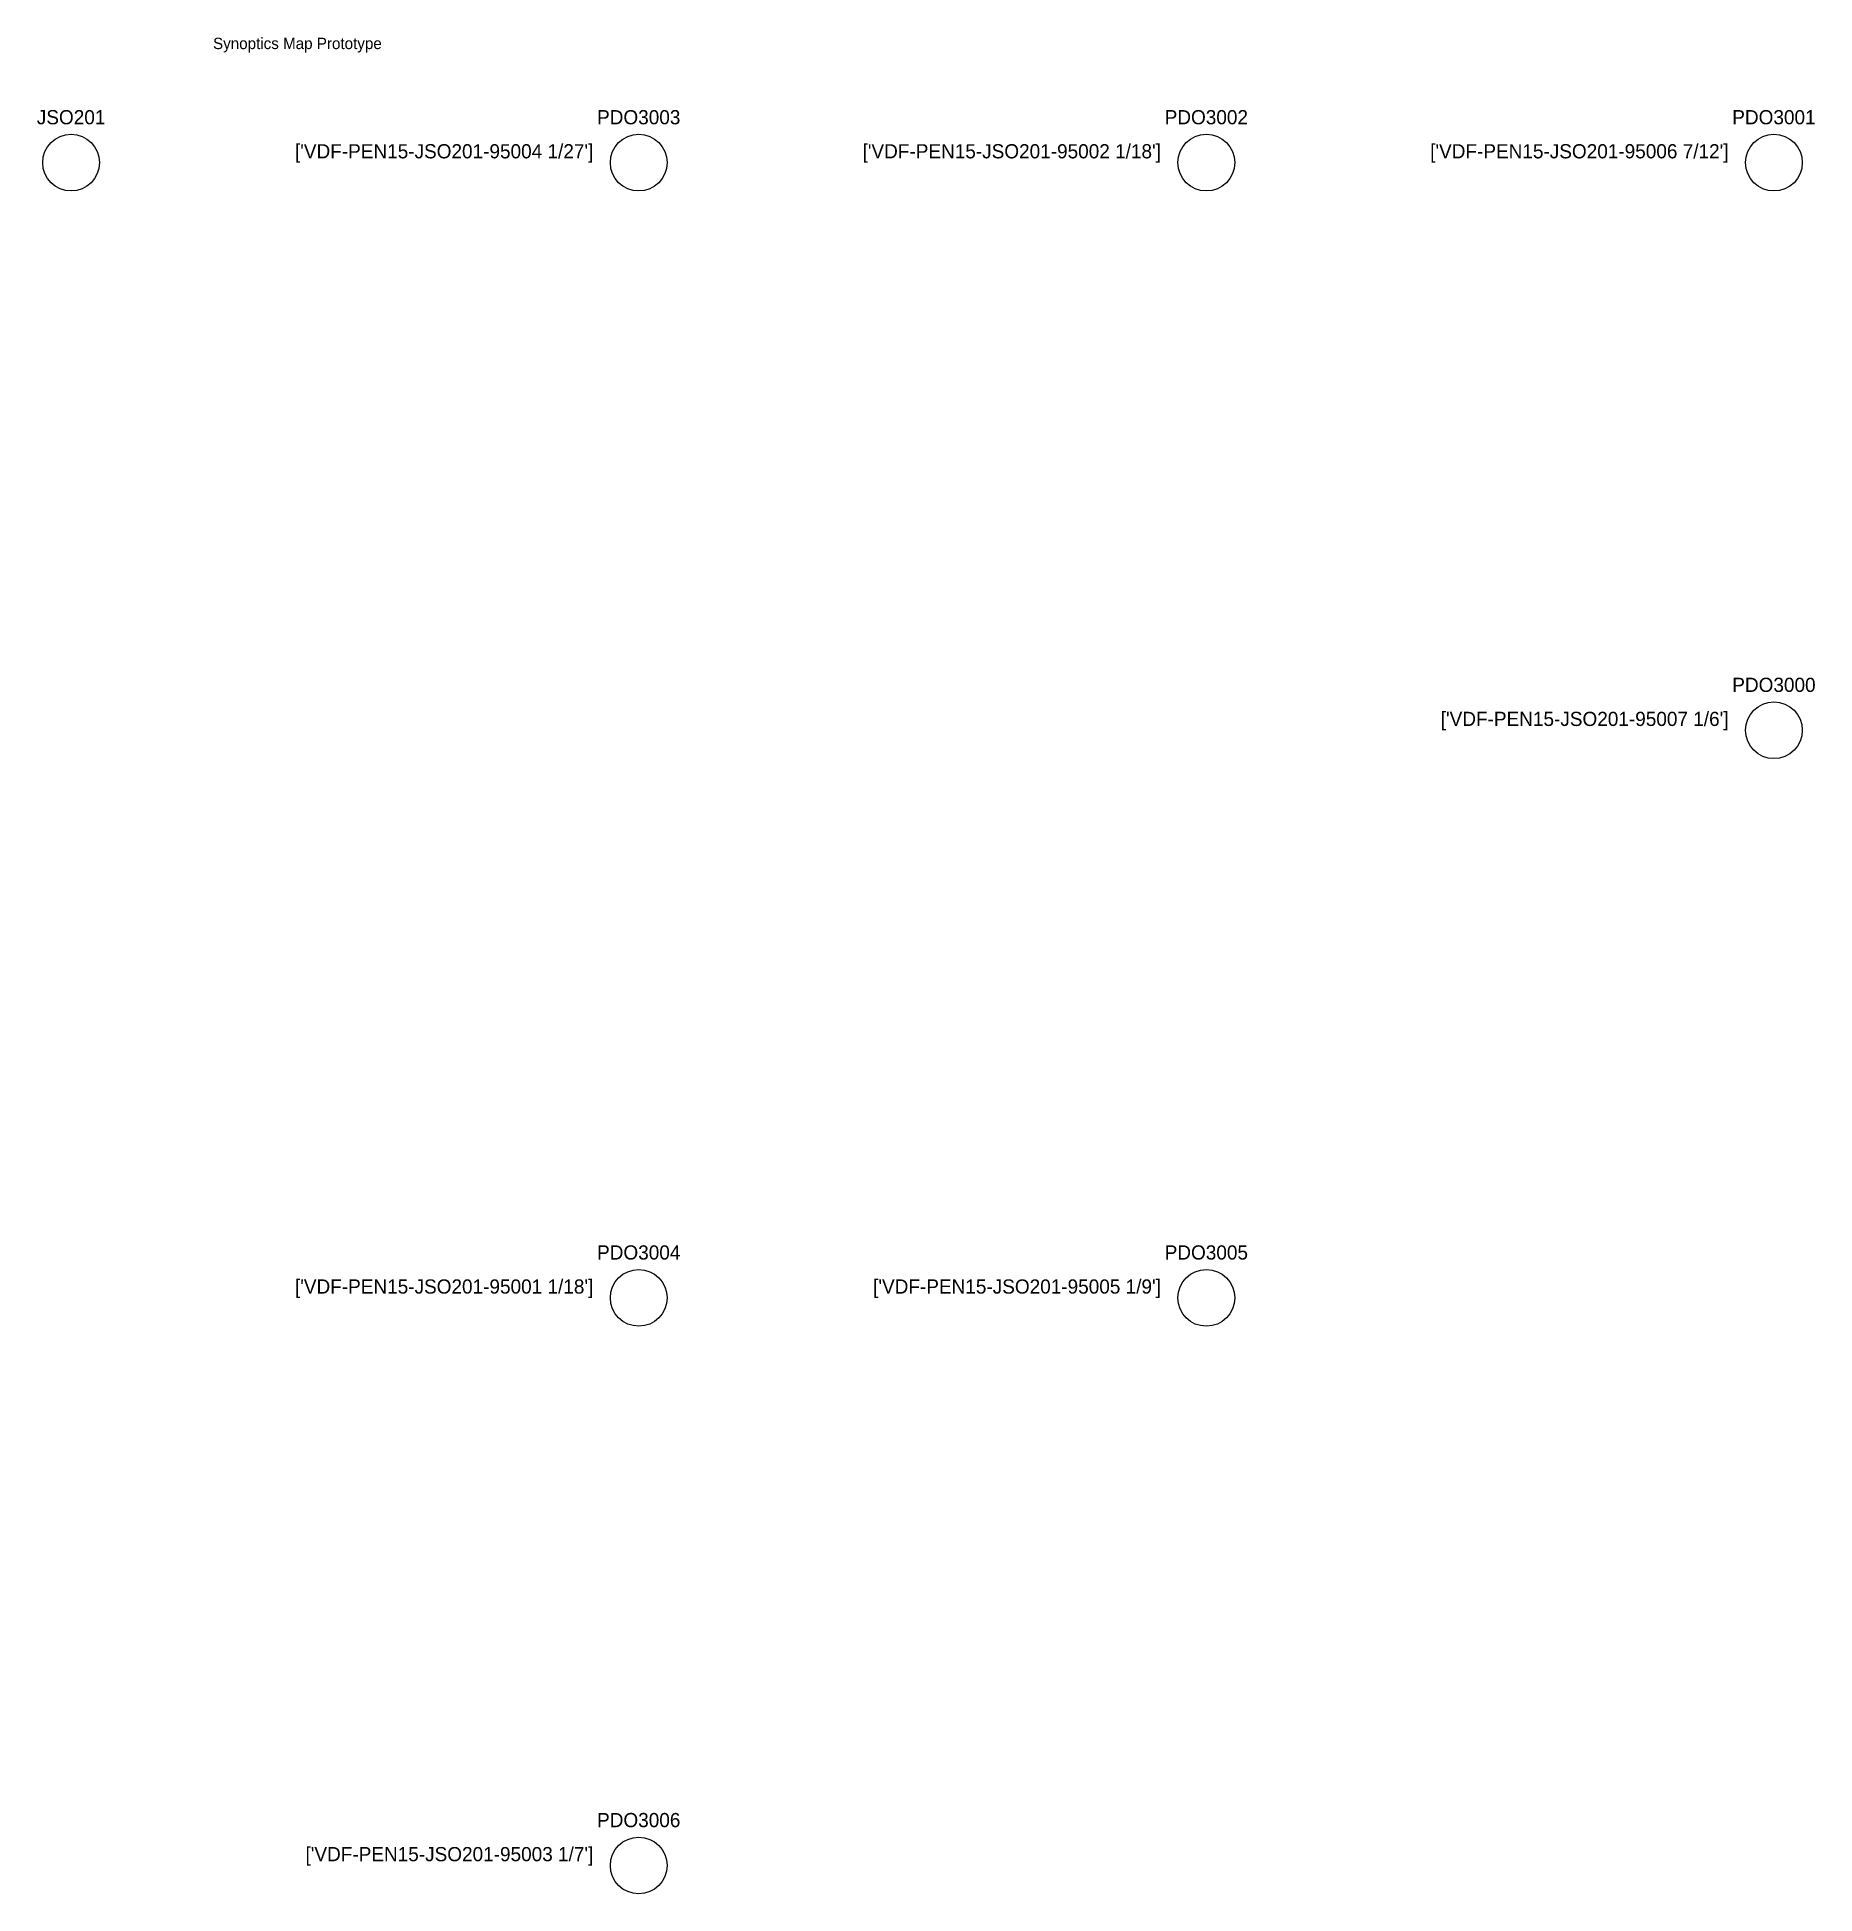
# Model space of a CAD drawing. Header units: metres. Extents: x -6 to 307, y -305 to 22.
import ezdxf
from ezdxf.enums import TextEntityAlignment as Align

# ---------------------------------------------------------------- set-up
doc = ezdxf.new("R2010")
doc.units = ezdxf.units.M
doc.layers.add('SINOP_JSFO', color=30, linetype='Continuous')
doc.layers.add('SINOP_PDO', color=4, linetype='Continuous')

# ---------------------------------------------------------------- blocks, each defined once
blk = doc.blocks.new('JSO')
at = {"layer": 'SINOP_JSFO'}
blk.add_circle((0, 0), 0.5, dxfattribs=at)
blk = doc.blocks.new('PDO')
at = {"layer": 'SINOP_PDO'}
blk.add_circle((0, 0), 0.5, dxfattribs=at)

msp = doc.modelspace()

# ---------------------------------------------------------------- block references
at = {"layer": 'SINOP_JSFO'}
ref = msp.add_blockref('JSO', (0, 0), dxfattribs=dict(at, xscale=10, yscale=10))
ref.add_attrib('TIPO', 'JSO201', dxfattribs={"height": 2.5}).set_placement((0, 8), align=Align.MIDDLE_CENTER)
at = {"layer": 'SINOP_PDO'}
ref = msp.add_blockref('PDO', (100, 0), dxfattribs=dict(at, xscale=10, yscale=10))
ref.add_attrib('TIPO', 'PDO3003', dxfattribs={"height": 2.5}).set_placement((100, 8), align=Align.MIDDLE_CENTER)
ref.add_attrib('CABO', "['VDF-PEN15-JSO201-95004 1/27']", dxfattribs={"height": 2.5}).set_placement((92, 0), align=Align.BOTTOM_RIGHT)
ref = msp.add_blockref('PDO', (200, 0), dxfattribs=dict(at, xscale=10, yscale=10))
ref.add_attrib('TIPO', 'PDO3002', dxfattribs={"height": 2.5}).set_placement((200, 8), align=Align.MIDDLE_CENTER)
ref.add_attrib('CABO', "['VDF-PEN15-JSO201-95002 1/18']", dxfattribs={"height": 2.5}).set_placement((192, 0), align=Align.BOTTOM_RIGHT)
ref = msp.add_blockref('PDO', (300, 0), dxfattribs=dict(at, xscale=10, yscale=10))
ref.add_attrib('TIPO', 'PDO3001', dxfattribs={"height": 2.5}).set_placement((300, 8), align=Align.MIDDLE_CENTER)
ref.add_attrib('CABO', "['VDF-PEN15-JSO201-95006 7/12']", dxfattribs={"height": 2.5}).set_placement((292, 0), align=Align.BOTTOM_RIGHT)
ref = msp.add_blockref('PDO', (300, -100), dxfattribs=dict(at, xscale=10, yscale=10))
ref.add_attrib('TIPO', 'PDO3000', dxfattribs={"height": 2.5}).set_placement((300, -92), align=Align.MIDDLE_CENTER)
ref.add_attrib('CABO', "['VDF-PEN15-JSO201-95007 1/6']", dxfattribs={"height": 2.5}).set_placement((292, -100), align=Align.BOTTOM_RIGHT)
ref = msp.add_blockref('PDO', (100, -200), dxfattribs=dict(at, xscale=10, yscale=10))
ref.add_attrib('TIPO', 'PDO3004', dxfattribs={"height": 2.5}).set_placement((100, -192), align=Align.MIDDLE_CENTER)
ref.add_attrib('CABO', "['VDF-PEN15-JSO201-95001 1/18']", dxfattribs={"height": 2.5}).set_placement((92, -200), align=Align.BOTTOM_RIGHT)
ref = msp.add_blockref('PDO', (200, -200), dxfattribs=dict(at, xscale=10, yscale=10))
ref.add_attrib('TIPO', 'PDO3005', dxfattribs={"height": 2.5}).set_placement((200, -192), align=Align.MIDDLE_CENTER)
ref.add_attrib('CABO', "['VDF-PEN15-JSO201-95005 1/9']", dxfattribs={"height": 2.5}).set_placement((192, -200), align=Align.BOTTOM_RIGHT)
ref = msp.add_blockref('PDO', (100, -300), dxfattribs=dict(at, xscale=10, yscale=10))
ref.add_attrib('TIPO', 'PDO3006', dxfattribs={"height": 2.5}).set_placement((100, -292), align=Align.MIDDLE_CENTER)
ref.add_attrib('CABO', "['VDF-PEN15-JSO201-95003 1/7']", dxfattribs={"height": 2.5}).set_placement((92, -300), align=Align.BOTTOM_RIGHT)

# ---------------------------------------------------------------- texts
msp.add_text('Synoptics Map Prototype', height=2).set_placement((25, 20))

doc.saveas('drawing.dxf')
